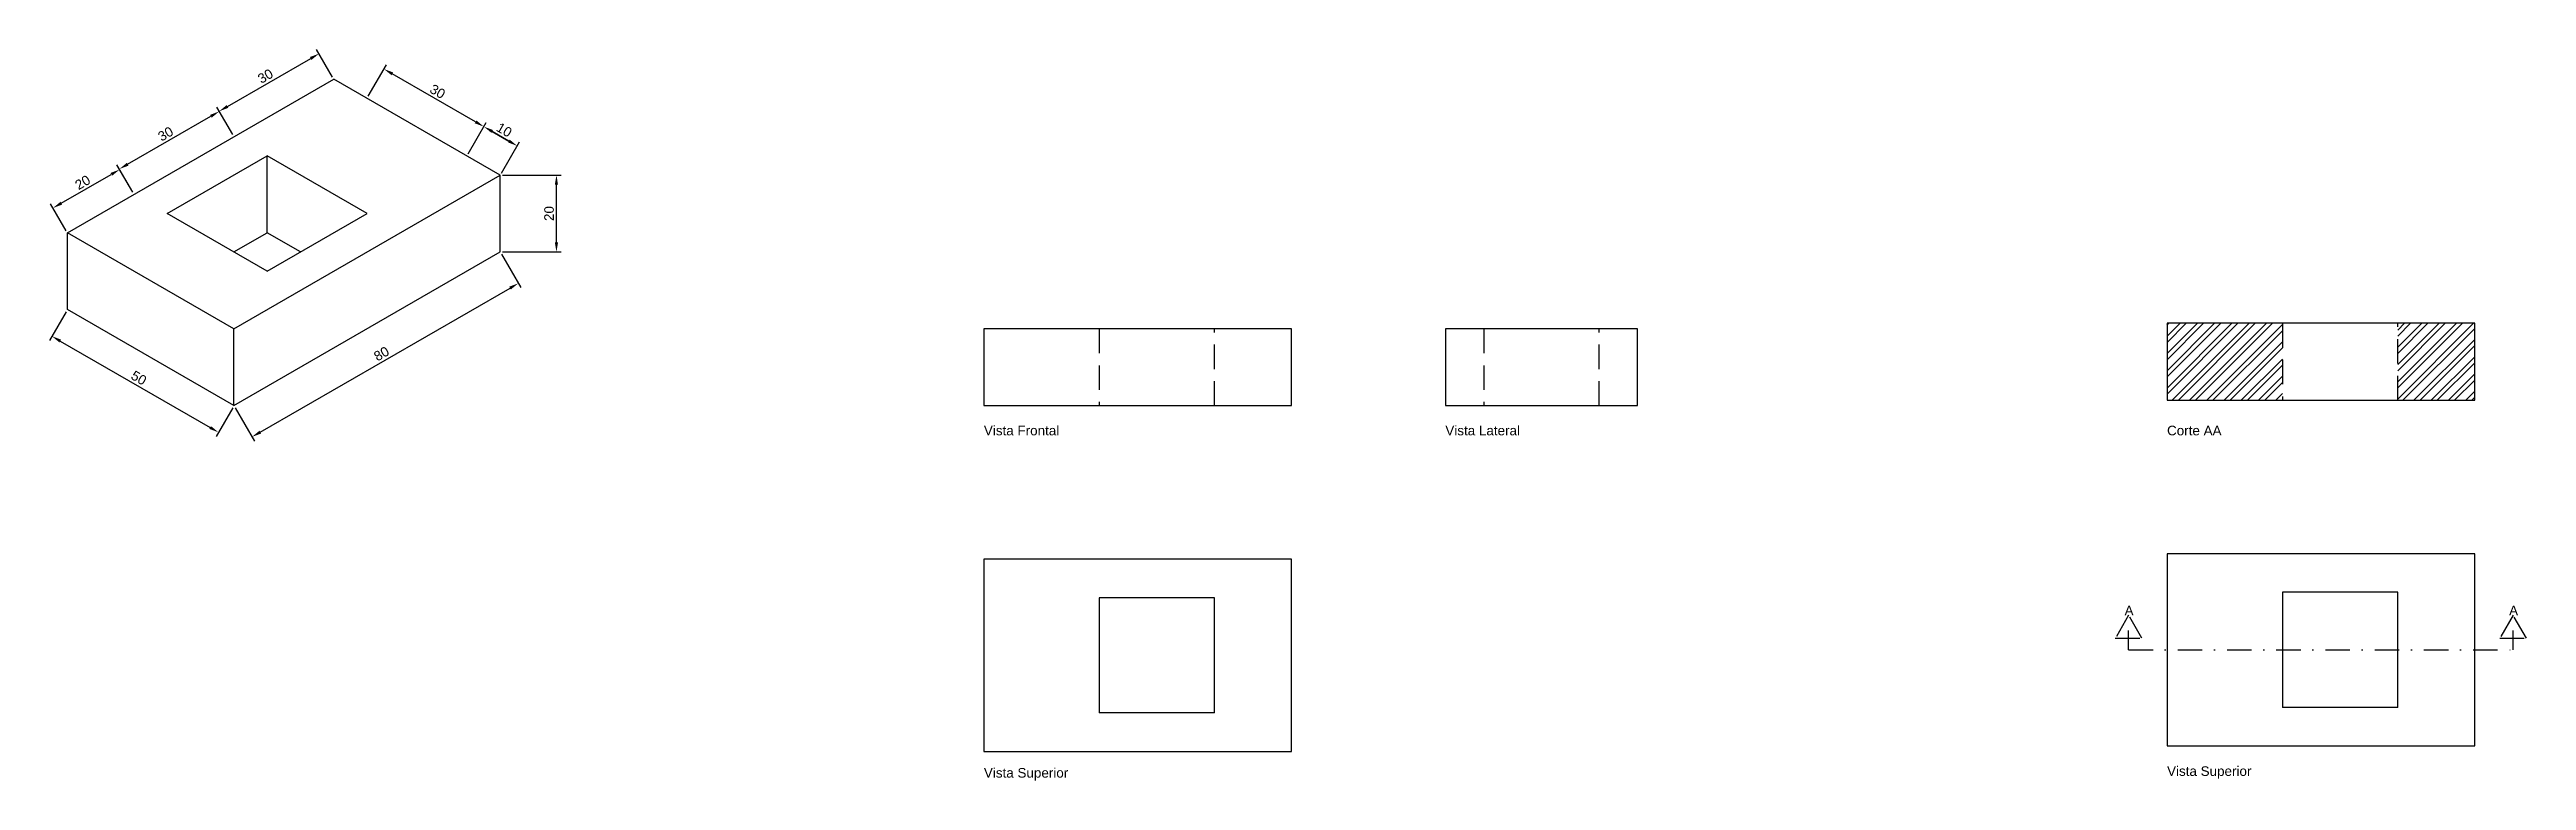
# Model space of a CAD drawing. Header units: millimetres. Extents: x 2912 to 3556, y 1426 to 1617.
import ezdxf

# ---------------------------------------------------------------- set-up
doc = ezdxf.new("R2010")
doc.units = ezdxf.units.MM
doc.linetypes.add('TRACEJADA2', pattern=[9.525, 6.35, -3.175])
doc.linetypes.add('TRAÇOPONTO2', pattern=[12.7, 6.35, -3.175, 0, -3.175])
doc.layers.add('Camada1', color=5, linetype='TRAÇOPONTO2')
doc.layers.add('Camada2', color=7, linetype='TRACEJADA2')
doc.styles.get("Standard").update_dxf_attribs({"font": 'arial.ttf'})
doc.dimstyles.new('ISO-25', dxfattribs={"dimtxt": 2.5, "dimasz": 2.5, "dimexe": 1.25, "dimexo": 0.625, "dimtad": 1, "dimtxsty": 'Standard', "dimcen": 2.5, "dimadec": 0, "dimazin": 0, "dimtfac": 1, "dimtmove": 0, "dimatfit": 3, "dimfxl": 1, "dimarcsym": 0})

# ---------------------------------------------------------------- blocks, each defined once
blk = doc.blocks.new('*D4')
at = {"color": 0, "lineweight": -2, "transparency": 16777216}
for p, q in [((2915.92, 1548.49), (2911.61, 1541.02)), ((2914.4, 1540.85), (2953.37, 1518.35)), ((2959.23, 1523.49), (2954.91, 1516.02))]:
    blk.add_line(p, q, dxfattribs=at)
at = {"color": 0, "transparency": 16777216}
for points in [[(2914.61, 1541.21), (2914.19, 1540.49), (2912.23, 1542.1)], [(2953.58, 1518.71), (2953.16, 1517.99), (2955.53, 1517.1)]]:
    blk.add_solid(points, dxfattribs=at)
at = {"layer": 'Defpoints', "color": 0, "transparency": 16777216}
for p in [(2916.24, 1549.04), (2959.54, 1524.04), (2955.53, 1517.1)]:
    blk.add_point(p, dxfattribs=at)
at = {"color": 0, "transparency": 16777216, "insert": (2934.83, 1531.25), "char_height": 2.5, "attachment_point": 5, "rotation": 330}
blk.add_mtext('50', dxfattribs=at)
blk = doc.blocks.new('*D5')
at = {"color": 0, "lineweight": -2, "transparency": 16777216}
for p, q in [((3029.13, 1563.49), (3034.15, 1554.81)), ((2966.41, 1517.14), (3031.36, 1554.64)), ((2959.85, 1523.49), (2964.87, 1514.81))]:
    blk.add_line(p, q, dxfattribs=at)
at = {"color": 0, "transparency": 16777216}
for points in [[(3031.15, 1555), (3031.57, 1554.28), (3033.52, 1555.89)], [(2966.2, 1517.5), (2966.61, 1516.78), (2964.24, 1515.89)]]:
    blk.add_solid(points, dxfattribs=at)
at = {"layer": 'Defpoints', "color": 0, "transparency": 16777216}
for p in [(3028.82, 1564.04), (3033.52, 1555.89), (2959.54, 1524.04)]:
    blk.add_point(p, dxfattribs=at)
at = {"color": 0, "transparency": 16777216, "insert": (2997.93, 1537.54), "char_height": 2.5, "attachment_point": 5, "rotation": 30}
blk.add_mtext('80', dxfattribs=at)
blk = doc.blocks.new('*D6')
at = {"color": 0, "lineweight": -2, "transparency": 16777216}
for p, q in [((3029.44, 1584.04), (3044.68, 1584.04)), ((3043.43, 1566.54), (3043.43, 1581.54)), ((3029.44, 1564.04), (3044.68, 1564.04))]:
    blk.add_line(p, q, dxfattribs=at)
at = {"color": 0, "transparency": 16777216}
for points in [[(3043.01, 1581.54), (3043.84, 1581.54), (3043.43, 1584.04)], [(3043.01, 1566.54), (3043.84, 1566.54), (3043.43, 1564.04)]]:
    blk.add_solid(points, dxfattribs=at)
at = {"layer": 'Defpoints', "color": 0, "transparency": 16777216}
for p in [(3028.82, 1584.04), (3043.43, 1584.04), (3028.82, 1564.04)]:
    blk.add_point(p, dxfattribs=at)
at = {"color": 0, "transparency": 16777216, "insert": (3041.52, 1574.04), "char_height": 2.5, "attachment_point": 5, "rotation": 90}
blk.add_mtext('20', dxfattribs=at)
blk = doc.blocks.new('*D7')
at = {"color": 0, "lineweight": -2, "transparency": 16777216}
for p, q in [((2933.24, 1579.58), (2929.2, 1586.57)), ((2914.67, 1576.74), (2927.66, 1584.24)), ((2915.92, 1569.58), (2911.88, 1576.57))]:
    blk.add_line(p, q, dxfattribs=at)
at = {"color": 0, "transparency": 16777216}
for points in [[(2927.46, 1584.6), (2927.87, 1583.88), (2929.83, 1585.49)], [(2914.47, 1577.1), (2914.88, 1576.38), (2912.51, 1575.49)]]:
    blk.add_solid(points, dxfattribs=at)
at = {"layer": 'Defpoints', "color": 0, "transparency": 16777216}
for p in [(2929.83, 1585.49), (2933.56, 1579.04), (2916.24, 1569.04)]:
    blk.add_point(p, dxfattribs=at)
at = {"color": 0, "transparency": 16777216, "insert": (2920.22, 1582.14), "char_height": 2.5, "attachment_point": 5, "rotation": 30}
blk.add_mtext('20', dxfattribs=at)
blk = doc.blocks.new('*D9')
at = {"color": 0, "lineweight": -2, "transparency": 16777216}
for p, q in [((2931.92, 1586.87), (2953.57, 1599.37)), ((2959.23, 1594.58), (2955.11, 1601.7)), ((2933.24, 1579.58), (2929.13, 1586.7))]:
    blk.add_line(p, q, dxfattribs=at)
at = {"color": 0, "transparency": 16777216}
for points in [[(2953.36, 1599.73), (2953.78, 1599.01), (2955.73, 1600.62)], [(2931.71, 1587.23), (2932.13, 1586.51), (2929.75, 1585.62)]]:
    blk.add_solid(points, dxfattribs=at)
at = {"layer": 'Defpoints', "color": 0, "transparency": 16777216}
for p in [(2955.73, 1600.62), (2959.54, 1594.04), (2933.56, 1579.04)]:
    blk.add_point(p, dxfattribs=at)
at = {"color": 0, "transparency": 16777216, "insert": (2941.79, 1594.77), "char_height": 2.5, "attachment_point": 5, "rotation": 30}
blk.add_mtext('30', dxfattribs=at)
blk = doc.blocks.new('*D10')
at = {"color": 0, "lineweight": -2, "transparency": 16777216}
for p, q in [((2957.88, 1601.91), (2979.53, 1614.41)), ((2985.21, 1609.58), (2981.07, 1616.75)), ((2959.23, 1594.58), (2955.09, 1601.75))]:
    blk.add_line(p, q, dxfattribs=at)
at = {"color": 0, "transparency": 16777216}
for points in [[(2979.32, 1614.78), (2979.73, 1614.05), (2981.69, 1615.66)], [(2957.67, 1602.28), (2958.08, 1601.55), (2955.71, 1600.66)]]:
    blk.add_solid(points, dxfattribs=at)
at = {"layer": 'Defpoints', "color": 0, "transparency": 16777216}
for p in [(2981.69, 1615.66), (2985.52, 1609.04), (2959.54, 1594.04)]:
    blk.add_point(p, dxfattribs=at)
at = {"color": 0, "transparency": 16777216, "insert": (2967.75, 1609.81), "char_height": 2.5, "attachment_point": 5, "rotation": 30}
blk.add_mtext('30', dxfattribs=at)
blk = doc.blocks.new('*D13')
at = {"color": 0, "lineweight": -2, "transparency": 16777216}
for p, q in [((3020.47, 1589.58), (3025.19, 1597.75)), ((3026.73, 1595.41), (3031.06, 1592.91)), ((3029.13, 1584.58), (3033.85, 1592.75))]:
    blk.add_line(p, q, dxfattribs=at)
at = {"color": 0, "transparency": 16777216}
for points in [[(3026.94, 1595.77), (3026.52, 1595.05), (3024.56, 1596.66)], [(3031.27, 1593.27), (3030.85, 1592.55), (3033.22, 1591.66)]]:
    blk.add_solid(points, dxfattribs=at)
at = {"layer": 'Defpoints', "color": 0, "transparency": 16777216}
for p in [(3033.22, 1591.66), (3020.16, 1589.04), (3028.82, 1584.04)]:
    blk.add_point(p, dxfattribs=at)
at = {"color": 0, "transparency": 16777216, "insert": (3029.84, 1595.81), "char_height": 2.5, "attachment_point": 5, "rotation": 330}
blk.add_mtext('10', dxfattribs=at)
blk = doc.blocks.new('*D14')
at = {"color": 0, "lineweight": -2, "transparency": 16777216}
for p, q in [((3020.47, 1589.58), (3025.19, 1597.75)), ((3031.06, 1592.91), (3026.73, 1595.41)), ((3029.13, 1584.58), (3033.85, 1592.75))]:
    blk.add_line(p, q, dxfattribs=at)
at = {"color": 0, "transparency": 16777216}
for points in [[(3026.94, 1595.77), (3026.52, 1595.05), (3024.56, 1596.66)], [(3031.27, 1593.27), (3030.85, 1592.55), (3033.22, 1591.66)]]:
    blk.add_solid(points, dxfattribs=at)
at = {"layer": 'Defpoints', "color": 0, "transparency": 16777216}
for p in [(3024.56, 1596.66), (3020.16, 1589.04), (3028.82, 1584.04)]:
    blk.add_point(p, dxfattribs=at)
at = {"color": 0, "transparency": 16777216, "insert": (3029.84, 1595.81), "char_height": 2.5, "attachment_point": 5, "rotation": 330}
blk.add_mtext('10', dxfattribs=at)
blk = doc.blocks.new('*D15')
at = {"color": 0, "lineweight": -2, "transparency": 16777216}
for p, q in [((2994.49, 1604.58), (2999.21, 1612.75)), ((3022.4, 1597.91), (3000.75, 1610.41)), ((3020.47, 1589.58), (3025.19, 1597.75))]:
    blk.add_line(p, q, dxfattribs=at)
at = {"color": 0, "transparency": 16777216}
for points in [[(3000.96, 1610.77), (3000.54, 1610.05), (2998.58, 1611.66)], [(3022.61, 1598.27), (3022.19, 1597.55), (3024.56, 1596.66)]]:
    blk.add_solid(points, dxfattribs=at)
at = {"layer": 'Defpoints', "color": 0, "transparency": 16777216}
for p in [(2998.58, 1611.66), (2994.18, 1604.04), (3020.16, 1589.04)]:
    blk.add_point(p, dxfattribs=at)
at = {"color": 0, "transparency": 16777216, "insert": (3012.52, 1605.81), "char_height": 2.5, "attachment_point": 5, "rotation": 330}
blk.add_mtext('30', dxfattribs=at)

msp = doc.modelspace()

# ---------------------------------------------------------------- hatches: boundary and pattern name
at = {"layer": 'Camada1'}
h = msp.add_hatch(dxfattribs=at)
h.set_pattern_fill('STEEL', color=256)
h.set_pattern_definition([(45, (0, 0), (-2.245064, 2.245064), []), (45, (0, 1.5875), (-2.245064, 2.245064), [])])
h.paths.add_polyline_path([(3492.266, 1545.465), (3462.266, 1545.465), (3462.266, 1525.465), (3492.266, 1525.465)])
h.paths.add_polyline_path([(3542.266, 1545.465), (3522.266, 1545.465), (3522.266, 1525.465), (3542.266, 1525.465)])

# ---------------------------------------------------------------- linework, layer by layer
for p, q in [((2916.236, 1569.036), (2985.518, 1609.036)), ((3028.82, 1584.036), (2985.518, 1609.036)), ((2942.217, 1574.036), (2968.198, 1589.036)), ((2994.179, 1574.036), (2968.198, 1589.036)), ((2968.198, 1569.036), (2968.198, 1589.036)), ((2959.538, 1544.036), (3028.82, 1584.036)), ((3028.82, 1564.036), (3028.82, 1584.036)), ((2968.198, 1559.036), (2942.217, 1574.036)), ((2968.198, 1559.036), (2994.179, 1574.036)), ((2916.236, 1549.036), (2916.236, 1569.036)), ((2959.538, 1544.036), (2916.236, 1569.036)), ((2959.538, 1564.036), (2968.198, 1569.036)), ((2976.858, 1564.036), (2968.198, 1569.036)), ((2959.538, 1524.036), (3028.82, 1564.036)), ((2959.538, 1524.036), (2916.236, 1549.036)), ((2959.538, 1524.036), (2959.538, 1544.036)), ((3234.586, 1544.036), (3154.586, 1544.036)), ((3154.586, 1544.036), (3154.586, 1524.036)), ((3234.586, 1524.036), (3234.586, 1544.036)), ((3324.586, 1544.036), (3274.586, 1544.036)), ((3274.586, 1544.036), (3274.586, 1524.036)), ((3324.586, 1524.036), (3324.586, 1544.036)), ((3542.266, 1545.465), (3462.266, 1545.465)), ((3462.266, 1545.465), (3462.266, 1525.465)), ((3542.266, 1525.465), (3542.266, 1545.465)), ((3154.586, 1524.036), (3234.586, 1524.036)), ((3274.586, 1524.036), (3324.586, 1524.036)), ((3462.266, 1525.465), (3542.266, 1525.465)), ((3234.586, 1484.036), (3154.586, 1484.036)), ((3154.586, 1484.036), (3154.586, 1434.036)), ((3234.586, 1434.036), (3234.586, 1484.036)), ((3542.266, 1485.465), (3462.266, 1485.465)), ((3462.266, 1485.465), (3462.266, 1435.465)), ((3542.266, 1435.465), (3542.266, 1485.465)), ((3492.266, 1475.465), (3492.266, 1445.465)), ((3522.266, 1475.465), (3492.266, 1475.465)), ((3522.266, 1445.465), (3522.266, 1475.465)), ((3184.586, 1474.036), (3184.586, 1444.036)), ((3214.586, 1474.036), (3184.586, 1474.036)), ((3214.586, 1444.036), (3214.586, 1474.036)), ((3214.586, 1444.036), (3184.586, 1444.036)), ((3522.266, 1445.465), (3492.266, 1445.465)), ((3154.586, 1434.036), (3234.586, 1434.036)), ((3462.266, 1435.465), (3542.266, 1435.465))]:
    msp.add_line(p, q)
for p, q in [((3452.266, 1460.465), (3452.266, 1465.465)), ((3552.266, 1460.465), (3552.266, 1465.465)), ((3452.266, 1460.465), (3552.266, 1460.465))]:
    msp.add_line(p, q, dxfattribs=at)
for points in [[(3452.266, 1469.465), (3448.802, 1463.465), (3455.73, 1463.465)], [(3552.266, 1469.465), (3548.802, 1463.465), (3555.73, 1463.465)]]:
    msp.add_lwpolyline(points, close=True, dxfattribs=at)
at = {"layer": 'Camada2'}
for p, q in [((3184.586, 1544.036), (3184.586, 1524.036)), ((3214.586, 1524.036), (3214.586, 1544.036)), ((3284.586, 1544.036), (3284.586, 1524.036)), ((3314.586, 1524.036), (3314.586, 1544.036)), ((3492.266, 1545.465), (3492.266, 1525.465)), ((3522.266, 1525.465), (3522.266, 1545.465))]:
    msp.add_line(p, q, dxfattribs=at)

# ---------------------------------------------------------------- texts
at = {"char_height": 2.5, "attachment_point": 1}
for s, width, insert in [('Vista Frontal', 39.80322, (3154.586, 1518.807)), ('Vista Lateral', 39.80322, (3274.586, 1518.807)), ('Corte AA', 39.80322, (3462.266, 1518.807)), ('{\\C159;\\c7222306;A}', 6.58564, (3451.22, 1471.965)), ('{\\C159;\\c7222306;A}', 6.58564, (3551.22, 1471.965)), ('Vista Superior', 39.80322, (3462.266, 1430.15)), ('Vista Superior', 39.80322, (3154.586, 1429.705))]:
    msp.add_mtext_dynamic_manual_height_columns(s, width=width, gutter_width=12.5, heights=[0], dxfattribs=dict(at, insert=insert))

# ---------------------------------------------------------------- dimensions: what is measured, and where the dimension line sits
for p1, p2, distance, picture, middle in [((2959.538, 1594.036), (2985.518, 1609.036), 7.655, '*D10', (2967.75, 1609.812)), ((2933.557, 1579.036), (2959.538, 1594.036), 7.606, '*D9', (2941.793, 1594.77)), ((3020.159, 1589.036), (3028.82, 1584.036), 8.808, '*D13', (3029.844, 1595.81)), ((2916.236, 1569.036), (2933.557, 1579.036), 7.454, '*D7', (2920.219, 1582.137)), ((2959.538, 1524.036), (3028.82, 1564.036), -9.406, '*D5', (2997.931, 1537.536)), ((2916.236, 1549.036), (2959.538, 1524.036), -8.009, '*D4', (2934.833, 1531.246))]:
    dim = msp.add_aligned_dim(p1=p1, p2=p2, distance=distance, dimstyle='ISO-25')
    dim.commit()
    dim.dimension.update_dxf_attribs({"geometry": picture, "text_midpoint": middle})
for base, p1, p2, picture, middle in [((2998.583, 1611.663), (3020.159, 1589.036), (2994.179, 1604.036), '*D15', (3012.524, 1605.811)), ((3024.563, 1596.663), (3028.82, 1584.036), (3020.159, 1589.036), '*D14', (3029.844, 1595.81))]:
    dim = msp.add_linear_dim(base=base, p1=p1, p2=p2, angle=150, dimstyle='ISO-25', override={"dimtmove": 1})
    dim.commit()
    dim.dimension.update_dxf_attribs({"geometry": picture, "text_midpoint": middle})
dim = msp.add_linear_dim(base=(3043.426, 1584.036), p1=(3028.82, 1564.036), p2=(3028.82, 1584.036), angle=90, dimstyle='ISO-25')
dim.commit()
dim.dimension.update_dxf_attribs({"geometry": '*D6', "text_midpoint": (3041.525, 1574.036)})

doc.saveas('drawing.dxf')
